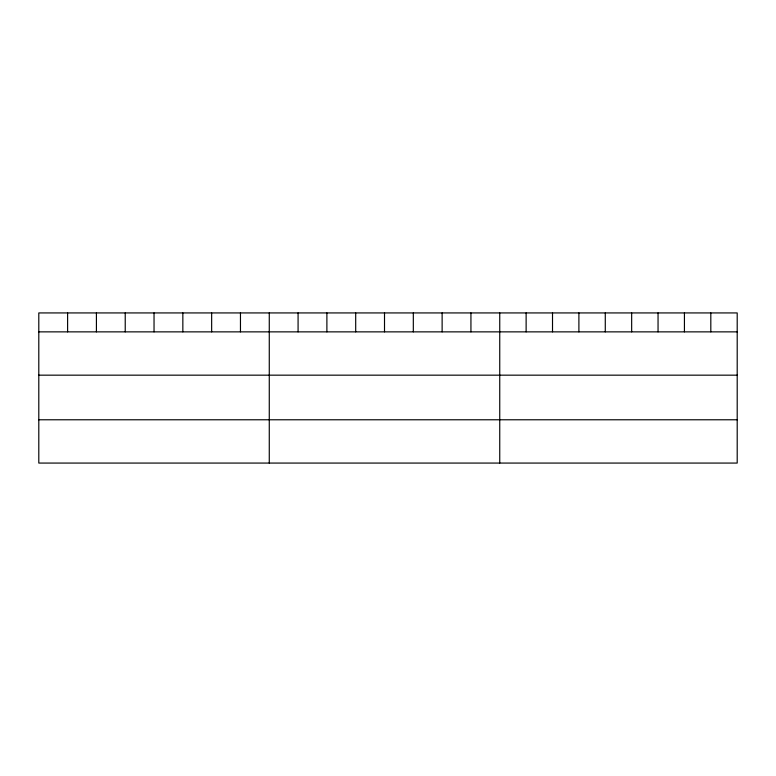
<?xml version="1.0" encoding="UTF-8"?>
<svg xmlns="http://www.w3.org/2000/svg" width="776" height="776" viewBox="0 0 776 776"><rect width="100%" height="100%" fill="white"/><g stroke="black" fill="none" stroke-linecap="round" stroke-linejoin="round"><path stroke-width="1.16" d="M737.2 331.866L737.2 463.068L38.8 463.068L38.8 312.932L737.2 312.932L737.2 331.866L38.8 331.866M38.8 375.167L737.2 375.167M38.8 419.777L737.2 419.777M710.816 312.932L710.816 331.866M684.432 312.932L684.432 331.866M658.048 312.932L658.048 331.866M631.664 312.932L631.664 331.866M605.28 312.932L605.28 331.866M578.896 312.932L578.896 331.866M552.512 312.932L552.512 331.866M526.128 312.932L526.128 331.866M499.744 312.932L499.744 463.068M470.935 312.932L470.935 331.866M442.126 312.932L442.126 331.866M413.317 312.932L413.317 331.866M384.508 312.932L384.508 331.866M355.699 312.932L355.699 331.866M326.89 312.932L326.89 331.866M298.081 312.932L298.081 331.866M269.272 312.932L269.272 463.068M240.463 312.932L240.463 331.866M211.654 312.932L211.654 331.866M182.845 312.932L182.845 331.866M154.036 312.932L154.036 331.866M125.227 312.932L125.227 331.866M96.418 312.932L96.418 331.866M67.609 312.932L67.609 331.866"/></g></svg>
